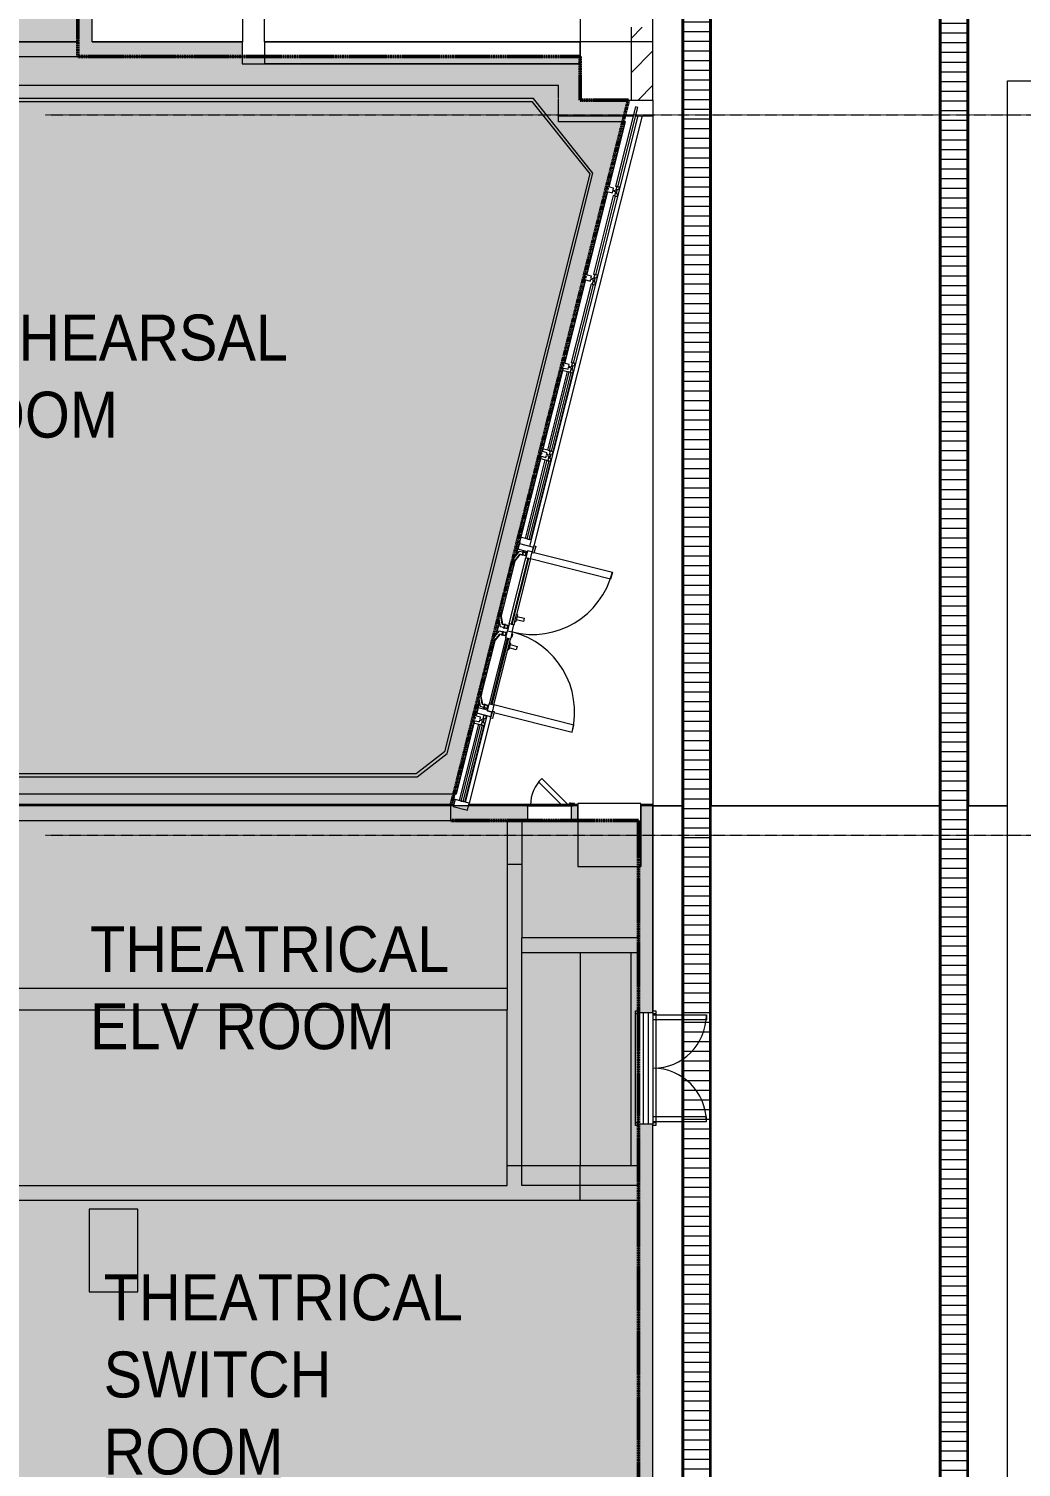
# Model space of a CAD drawing. Header units: millimetres. Extents: x 15878 to 679837, y -72324 to 391440.
# Drawn here: x 82361 to 92582, y 16932 to 31742 of the extents above; entities that cross this region are included whole.
import ezdxf

# ---------------------------------------------------------------- set-up
doc = ezdxf.new("R2010")
doc.units = ezdxf.units.MM
doc.linetypes.add('Demolished', pattern=[4.8, 3.2, -1.6])
doc.linetypes.add('Grid Line__1_200_', pattern=[10.5, 6, -1.5, 1.5, -1.5])
for name, color, linetype, lineweight in [('A-DETL', 90, 'Continuous', 5), ('A-DETL-GENF', 92, 'Continuous', 5), ('A-DETL-THIN', 151, 'Continuous', 5), ('A-DOOR', 31, 'Continuous', 5), ('A-DOOR-FRAM', 31, 'Continuous', 5), ('A-FLOR', 192, 'Continuous', 5), ('A-FLOR-LEVL', 51, 'Continuous', 5), ('A-GLAZ-CURT', 52, 'Continuous', 5), ('A-GLAZ-CWMG', 51, 'Continuous', 5), ('A-WALL', 113, 'Continuous', 5), ('A-WALL-PATT', 111, 'Continuous', 18), ('G-ANNO-TEXT', 231, 'Continuous', 5), ('Q-CASE', 31, 'Continuous', 5), ('S-COLS', 52, 'Continuous', 5), ('S-GRID', 1, 'Continuous', 5)]:
    doc.layers.add(name, color=color, linetype=linetype, lineweight=lineweight)
doc.styles.add('Swis721 BT', font='swiss.ttf', dxfattribs={"width": 0.9, "height": 473.035439})

# ---------------------------------------------------------------- blocks, each defined once
blk = doc.blocks.new('System Panel - _DLN__12_12mm laminated clear glass-11282538-1_F')
at = {"layer": 'A-GLAZ-CURT', "color": 253}
for p, q in [((421, 13), (-421, 13)), ((-421, 13), (-421, -12)), ((421, -12), (421, 13)), ((-421, -12), (421, -12))]:
    blk.add_line(p, q, dxfattribs=at)
blk = doc.blocks.new('Rectangular Mullion - DLN_75 x 150mm _WD_-STUR_ OPENING-8655336-1_F')
at = {"layer": 'A-GLAZ-CWMG', "color": 253}
for p, q in [((-75, 75), (0, 75)), ((-75, -75), (-75, 75)), ((0, 75), (0, -75)), ((0, -75), (-75, -75))]:
    blk.add_line(p, q, dxfattribs=at)
blk = doc.blocks.new('System Panel - _DLN__12_12mm laminated clear glass-11282539-1_F')
at = {"layer": 'A-GLAZ-CURT', "color": 253}
for p, q in [((418, 13), (-418, 13)), ((-418, 13), (-418, -12)), ((418, -12), (418, 13)), ((-418, -12), (418, -12))]:
    blk.add_line(p, q, dxfattribs=at)
blk = doc.blocks.new('System Panel - _DLN__12_12mm laminated clear glass-11282541-1_F')
at = {"layer": 'A-GLAZ-CURT', "color": 253}
for p, q in [((406, 13), (-406, 13)), ((-406, 13), (-406, -12)), ((406, -12), (406, 13)), ((-406, -12), (406, -12))]:
    blk.add_line(p, q, dxfattribs=at)
blk = doc.blocks.new('Rectangular Mullion - DLN_FRAME-11282513-1_F')
at = {"layer": 'A-GLAZ-CWMG', "color": 253}
for p, q in [((87634, 27420), (87838, 28231)), ((87705, 27402), (87909, 28213)), ((87760, 27388), (87964, 28199)), ((87838, 28231), (87909, 28213)), ((87909, 28213), (87923, 28209)), ((87705, 27402), (87634, 27420)), ((87719, 27398), (87705, 27402))]:
    blk.add_line(p, q, dxfattribs=at)
blk = doc.blocks.new('Rectangular Mullion - DLN_FRAME-V51-1_F')
at = {"layer": 'A-GLAZ-CWMG', "color": 253}
for p, q in [((87405, 26512), (87609, 27323)), ((87476, 26494), (87680, 27305)), ((87532, 26480), (87736, 27291)), ((87609, 27323), (87680, 27305)), ((87680, 27305), (87694, 27301)), ((87476, 26494), (87405, 26512)), ((87490, 26491), (87476, 26494)), ((87532, 26480), (87515, 26485))]:
    blk.add_line(p, q, dxfattribs=at)
blk = doc.blocks.new('Rectangular Mullion - DLN_FRAME-11282516-1_F')
at = {"layer": 'A-GLAZ-CWMG', "color": 253}
for p, q in [((86727, 23813), (86924, 24599)), ((86924, 24599), (86995, 24581)), ((86797, 23795), (86995, 24581)), ((86853, 23781), (87050, 24568)), ((86995, 24581), (87009, 24578)), ((86751, 23807), (86727, 23813))]:
    blk.add_line(p, q, dxfattribs=at)
blk = doc.blocks.new('Rectangular Mullion - DLN_FRAME-11282517-1_F')
at = {"layer": 'A-GLAZ-CWMG', "color": 253}
for p, q in [((-25, 100), (-10, 100)), ((-25, 27), (-25, 100)), ((-5, 27), (-25, 27)), ((-10, 100), (-10, 80)), ((-10, 80), (10, 80)), ((-5, 0), (-5, 27)), ((25, 27), (5, 27)), ((5, 27), (5, 0)), ((10, 80), (10, 100)), ((10, 100), (25, 100)), ((25, 100), (25, 27)), ((-50, -30), (-50, 0)), ((-50, 0), (-5, 0)), ((-25, -30), (-50, -30)), ((25, -15), (-25, -15)), ((-25, -15), (-25, -30)), ((5, 0), (50, 0)), ((25, -30), (25, -15)), ((50, -30), (25, -30)), ((50, 0), (50, -30))]:
    blk.add_line(p, q, dxfattribs=at)
blk = doc.blocks.new('Rectangular Mullion - DLN_FRAME-8655333-1_F')
at = {"layer": 'A-GLAZ-CWMG', "color": 253}
for p, q in [((-25, 100), (-10, 100)), ((-25, 27), (-25, 100)), ((-5, 27), (-25, 27)), ((-10, 100), (-10, 80)), ((-10, 80), (10, 80)), ((-5, 0), (-5, 27)), ((25, 27), (5, 27)), ((5, 27), (5, 0)), ((10, 80), (10, 100)), ((10, 100), (25, 100)), ((25, 100), (25, 27)), ((-50, -30), (-50, 0)), ((-50, 0), (-5, 0)), ((-25, -30), (-50, -30)), ((25, -15), (-25, -15)), ((-25, -15), (-25, -30)), ((5, 0), (50, 0)), ((25, -30), (25, -15)), ((50, -30), (25, -30)), ((50, 0), (50, -30))]:
    blk.add_line(p, q, dxfattribs=at)
blk = doc.blocks.new('DLN-Double Door_T1 - Double Glazing Door-1700 x 2800 _WH_-10591105-1_F')
at = {"layer": 'A-DOOR', "color": 253}
for p, q in [((-850, 925), (-775, 925)), ((-850, 95), (-850, 925)), ((-775, 925), (-775, 75)), ((775, 925), (775, 75)), ((850, 925), (775, 925)), ((850, 95), (850, 925)), ((-168, 160), (-133, 160)), ((-168, 85), (-168, 160)), ((-133, 160), (-133, 85)), ((132, 85), (132, 160)), ((132, 160), (167, 160)), ((167, 160), (167, 85)), ((-775, 75), (-850, 75)), ((-850, 75), (-850, 25)), ((-850, 25), (-775, 25)), ((-829, 16), (-829, 25)), ((-829, -24), (-829, 16)), ((-826, 16), (-829, 16)), ((-826, 16), (-826, 25)), ((-826, 25), (-826, 16)), ((-826, -15), (-826, 16)), ((-796, 16), (-826, 16)), ((-826, 16), (-826, -24)), ((-796, 16), (-796, 25)), ((-796, 25), (-796, 16)), ((-796, -24), (-796, 16)), ((-793, 16), (-796, 16)), ((-796, 16), (-796, -15)), ((-793, 25), (-793, 16)), ((-793, 16), (-793, -24)), ((-775, 75), (-185, 75)), ((-775, 25), (-775, 75)), ((-75, 55), (-775, 55)), ((-775, 55), (-775, 45)), ((-775, 45), (-75, 45)), ((-75, 25), (-775, 25)), ((-185, 85), (-115, 85)), ((-185, 85), (-185, 75)), ((-115, 75), (-185, 75)), ((-115, 75), (-115, 85)), ((-115, 75), (-75, 75)), ((0, 75), (-75, 75)), ((-75, 75), (-75, 25)), ((-75, 45), (-75, 55)), ((-75, 25), (0, 25)), ((-56, 16), (-56, 25)), ((-56, -24), (-56, 16)), ((-53, 16), (-56, 16)), ((-53, 25), (-53, 16)), ((-53, 16), (-53, 25)), ((-53, 16), (-53, -24)), ((-53, -15), (-53, 16)), ((-23, 16), (-53, 16)), ((-23, 16), (-23, 25)), ((-23, 25), (-23, 16)), ((-23, -24), (-23, 16)), ((-19, 16), (-23, 16)), ((-23, 16), (-23, -15)), ((-19, 25), (-19, 16)), ((-19, 16), (-19, -24)), ((0, 25), (0, 75)), ((0, 75), (75, 75)), ((0, 25), (0, 75)), ((75, 25), (0, 25)), ((15, 80), (60, 80)), ((15, 80), (15, 75)), ((19, 16), (19, 25)), ((19, -24), (19, 16)), ((22, 16), (19, 16)), ((22, 85), (22, 80)), ((22, 85), (52, 85)), ((52, 85), (22, 85)), ((22, 25), (22, 16)), ((22, 16), (22, 25)), ((22, 16), (22, -24)), ((22, -15), (22, 16)), ((52, 16), (22, 16)), ((52, 80), (52, 85)), ((52, 16), (52, 25)), ((52, 25), (52, 16)), ((52, -24), (52, 16)), ((56, 16), (52, 16)), ((52, 16), (52, -15)), ((56, 25), (56, 16)), ((56, 16), (56, -24)), ((60, 75), (60, 80)), ((115, 75), (75, 75)), ((75, 75), (75, 25)), ((75, 45), (75, 55)), ((75, 55), (775, 55)), ((775, 45), (75, 45)), ((75, 25), (775, 25)), ((115, 85), (185, 85)), ((115, 85), (115, 75)), ((185, 75), (115, 75)), ((185, 75), (185, 85)), ((775, 75), (185, 75)), ((775, 75), (850, 75)), ((775, 25), (775, 75)), ((775, 55), (775, 45)), ((850, 25), (775, 25)), ((793, 16), (793, 25)), ((793, -24), (793, 16)), ((796, 16), (793, 16)), ((796, 25), (796, 16)), ((796, 16), (796, 25)), ((796, 16), (796, -24)), ((796, -15), (796, 16)), ((826, 16), (796, 16)), ((826, 25), (826, 16)), ((826, 16), (826, 25)), ((826, 16), (826, -15)), ((826, -24), (826, 16)), ((829, 16), (826, 16)), ((829, 25), (829, 16)), ((829, 16), (829, -24)), ((850, 75), (850, 25)), ((-829, -11), (-829, -24)), ((-829, -26), (-826, -26)), ((-826, -15), (-796, -15)), ((-796, -16), (-826, -16)), ((-826, -20), (-826, -16)), ((-826, -17), (-826, -21)), ((-826, -19), (-796, -19)), ((-826, -21), (-826, -19)), ((-826, -57), (-826, -19)), ((-826, -21), (-796, -21)), ((-826, -24), (-826, -23)), ((-826, -57), (-734, -100)), ((-796, -16), (-796, -20)), ((-796, -21), (-796, -17)), ((-796, -19), (-796, -21)), ((-796, -19), (-796, -44)), ((-796, -23), (-796, -24)), ((-796, -26), (-793, -26)), ((-796, -41), (-718, -76)), ((-718, -79), (-796, -44)), ((-793, -24), (-793, -11)), ((-734, -100), (-726, -103)), ((-726, -103), (-701, -103)), ((-718, -76), (-701, -76)), ((-718, -76), (-718, -79)), ((-701, -79), (-718, -79)), ((-148, -73), (-701, -73)), ((-701, -106), (-701, -107)), ((-701, -107), (-148, -107)), ((-148, -76), (-130, -76)), ((-130, -79), (-148, -79)), ((-148, -103), (-122, -103)), ((-130, -76), (-53, -41)), ((-53, -44), (-130, -79)), ((-130, -79), (-130, -76)), ((-122, -103), (-115, -100)), ((-115, -100), (-23, -57)), ((-56, -11), (-56, -24)), ((-56, -26), (-53, -26)), ((-53, -15), (-23, -15)), ((-23, -16), (-53, -16)), ((-53, -20), (-53, -16)), ((-53, -21), (-53, -17)), ((-53, -19), (-53, -21)), ((-53, -19), (-23, -19)), ((-53, -44), (-53, -19)), ((-53, -21), (-23, -21)), ((-53, -24), (-53, -23)), ((-23, -16), (-23, -20)), ((-23, -17), (-23, -21)), ((-23, -21), (-23, -19)), ((-23, -19), (-23, -57)), ((-23, -23), (-23, -24)), ((-23, -26), (-19, -26)), ((-19, -24), (-19, -11)), ((19, -11), (19, -24)), ((19, -26), (22, -26)), ((22, -15), (52, -15)), ((52, -16), (22, -16)), ((22, -20), (22, -16)), ((22, -21), (22, -17)), ((22, -19), (22, -21)), ((22, -19), (52, -19)), ((22, -57), (22, -19)), ((22, -21), (52, -21)), ((22, -24), (22, -23)), ((22, -57), (115, -100)), ((52, -16), (52, -20)), ((52, -17), (52, -21)), ((52, -21), (52, -19)), ((52, -19), (52, -44)), ((52, -23), (52, -24)), ((52, -26), (56, -26)), ((52, -41), (130, -76)), ((130, -79), (52, -44)), ((56, -24), (56, -11)), ((115, -100), (122, -103)), ((122, -103), (147, -103)), ((130, -76), (147, -76)), ((130, -76), (130, -79)), ((147, -79), (130, -79)), ((701, -73), (147, -73)), ((147, -103), (147, -104)), ((147, -107), (701, -107)), ((701, -76), (718, -76)), ((718, -79), (701, -79)), ((701, -103), (726, -103)), ((718, -76), (796, -41)), ((796, -44), (718, -79)), ((718, -79), (718, -76)), ((726, -103), (734, -100)), ((734, -100), (826, -57)), ((793, -11), (793, -24)), ((793, -26), (796, -26)), ((796, -15), (826, -15)), ((826, -16), (796, -16)), ((796, -20), (796, -16)), ((796, -17), (796, -21)), ((796, -19), (826, -19)), ((796, -21), (796, -19)), ((796, -44), (796, -19)), ((796, -21), (826, -21)), ((796, -24), (796, -23)), ((826, -16), (826, -20)), ((826, -21), (826, -17)), ((826, -19), (826, -21)), ((826, -19), (826, -57)), ((826, -23), (826, -24)), ((826, -26), (829, -26)), ((829, -24), (829, -11))]:
    blk.add_line(p, q, dxfattribs=at)
at = {"layer": 'A-DOOR', "color": 253, "flags": 128}
for points in [[(-701, -74), (-701, -73), (-701, -73)], [(-701, -73), (-701, -73), (-701, -74), (-701, -75), (-701, -77)], [(-701, -100), (-701, -97), (-701, -94), (-701, -91), (-701, -88), (-701, -85), (-701, -82), (-701, -79), (-701, -77), (-701, -75), (-701, -74)], [(-701, -107), (-701, -106), (-701, -104), (-701, -102), (-701, -100)], [(-148, -77), (-148, -75), (-148, -74), (-148, -73), (-148, -73)], [(-148, -73), (-148, -73), (-148, -74)], [(-148, -74), (-148, -75), (-148, -77), (-148, -79), (-148, -82), (-148, -85), (-148, -88), (-148, -91), (-148, -94), (-148, -97), (-148, -100)], [(-148, -100), (-148, -102), (-148, -104), (-148, -106), (-148, -107), (-148, -107)], [(-148, -107), (-148, -107), (-148, -106)], [(147, -74), (147, -73), (147, -73)], [(147, -73), (147, -73), (147, -74), (147, -75), (147, -77)], [(147, -100), (147, -97), (147, -94), (147, -91), (147, -88), (147, -85), (147, -82), (147, -79), (147, -77), (147, -75), (147, -74)], [(147, -107), (147, -107), (147, -106), (147, -104), (147, -102), (147, -100)], [(147, -106), (147, -107), (147, -107)], [(701, -77), (701, -75), (701, -74), (701, -73), (701, -73)], [(701, -73), (701, -73), (701, -74)], [(701, -74), (701, -75), (701, -77), (701, -79), (701, -82), (701, -85), (701, -88), (701, -91), (701, -94), (701, -97), (701, -100)], [(701, -100), (701, -102), (701, -104), (701, -106), (701, -107), (701, -107)], [(701, -107), (701, -107), (701, -106)]]:
    blk.add_lwpolyline(points, dxfattribs=at)
at = {"layer": 'A-DOOR', "color": 253}
for centre, start, end in [((-850, 75), 0.0077, 90), ((850, 75), 90, 179.9923)]:
    blk.add_arc(centre, 850, start, end, dxfattribs=at)
at = {"layer": 'A-DOOR-FRAM', "color": 253}
for p, q in [((-915, 75), (-915, 95)), ((-915, 95), (-840, 95)), ((-840, 75), (-915, 75)), ((-900, 75), (-850, 75)), ((-900, -75), (-900, 75)), ((-850, 75), (-850, 25)), ((-850, 25), (-840, 25)), ((-840, 95), (-840, 75)), ((-840, 25), (-840, -75)), ((840, 95), (915, 95)), ((840, 75), (840, 95)), ((915, 75), (840, 75)), ((840, 25), (850, 25)), ((840, -75), (840, 25)), ((850, 75), (900, 75)), ((850, 25), (850, 75)), ((900, 75), (900, -75)), ((915, 95), (915, 75)), ((-915, -95), (-915, -75)), ((-915, -75), (-840, -75)), ((-840, -95), (-915, -95)), ((-840, -75), (-900, -75)), ((-840, -75), (-840, -95)), ((840, -75), (915, -75)), ((840, -95), (840, -75)), ((900, -75), (840, -75)), ((915, -95), (840, -95)), ((915, -75), (915, -95))]:
    blk.add_line(p, q, dxfattribs=at)
blk = doc.blocks.new('DLN-Surface Channel-L1 - 300x150 _WD_-12820414-1_F')
at = {"layer": 'Q-CASE'}
h = blk.add_hatch(dxfattribs=at)
h.set_pattern_fill('FP_5', color=256, style=0, pattern_type=2)
h.set_pattern_definition([(90, (15, 0), (-100, 6e-15), [])])
h.paths.add_polyline_path([(-26615, -285), (285, -285), (15, -15), (-26615, -15)], flags=0)
for p, q in [((10, -10), (-26615, -10)), ((15, -15), (-26615, -15)), ((-26615, -285), (285, -285)), ((290, -290), (-26615, -290))]:
    blk.add_line(p, q, dxfattribs=at)
blk = doc.blocks.new('DLN-Surface Channel-S1 - 300x150 _WD_-15637421-1_F')
at = {"layer": 'Q-CASE'}
h = blk.add_hatch(dxfattribs=at)
h.set_pattern_fill('FP_7', color=256, style=0, pattern_type=2)
h.set_pattern_definition([(270, (0, 609.6), (100, 6e-15), [])])
h.paths.add_polyline_path([(21565, 99), (21565, 135), (-21565, 135), (-21565, -135), (21565, -135)], flags=0)
for p, q in [((-21565, 140), (21565, 140)), ((21565, 135), (-21565, 135)), ((-21565, -135), (21565, -135)), ((21565, -140), (-21565, -140))]:
    blk.add_line(p, q, dxfattribs=at)
blk = doc.blocks.new('DLN-Double Door-AP - _AP09_ 1100 x 2100 _WH_-10331310-1_F')
at = {"layer": 'A-DOOR', "color": 253}
for p, q in [((-550, 625), (-500, 625)), ((-550, 75), (-550, 625)), ((-500, 625), (-500, 75)), ((500, 625), (500, 75)), ((550, 625), (500, 625)), ((550, 75), (550, 625)), ((-575, 75), (575, 75)), ((-575, 25), (-575, 75)), ((-575, -25), (-575, 25)), ((-575, 25), (575, 25)), ((575, 75), (575, 25)), ((575, 25), (575, -25)), ((-575, -75), (-575, -25)), ((-575, -25), (575, -25)), ((575, -75), (-575, -75)), ((575, -25), (575, -75))]:
    blk.add_line(p, q, dxfattribs=at)
for centre, start, end in [((-550, 75), 0.0124, 90), ((550, 75), 90, 179.9876)]:
    blk.add_arc(centre, 550, start, end, dxfattribs=at)
at = {"layer": 'A-DOOR-FRAM', "color": 253}
for p, q in [((-590, 105), (-560, 105)), ((-590, 75), (-590, 105)), ((-575, 75), (-590, 75)), ((-560, 105), (-560, 75)), ((-560, 105), (560, 105)), ((560, 105), (590, 105)), ((560, 75), (560, 105)), ((590, 75), (575, 75)), ((590, 105), (590, 75)), ((-590, -75), (-575, -75)), ((-590, -105), (-590, -75)), ((-560, -105), (-590, -105)), ((-560, -75), (-560, -105)), ((560, -105), (-560, -105)), ((560, -105), (560, -75)), ((590, -105), (560, -105)), ((575, -75), (590, -75)), ((590, -75), (590, -105))]:
    blk.add_line(p, q, dxfattribs=at)
blk = doc.blocks.new('DLN-Access Panel__AP01_ - _AP01_ 400 x 1100 _WH_-13598981-1_F')
at = {"layer": 'A-DOOR', "color": 253}
for p, q in [((-240, 75), (-240, 85)), ((240, 85), (-240, 85)), ((-240, 75), (240, 75)), ((240, 75), (240, 85)), ((-215, -95), (-253, -95)), ((-253, -95), (-253, -100)), ((-253, -100), (-215, -100)), ((-240, -85), (-240, -75)), ((240, -75), (-240, -75)), ((-240, -85), (240, -85)), ((-215, -85), (-215, -97)), ((-200, -97), (-200, -85)), ((-190, -85), (83, -358)), ((118, -322), (-119, -85)), ((240, -85), (240, -75)), ((83, -358), (118, -322))]:
    blk.add_line(p, q, dxfattribs=at)
for centre, radius, start, end in [((-208, -97), 7.5, 199.4712, 360), ((-208, -97), 7.5, 180, 0), ((-208, -97), 7.5, 199.4712, 360), ((-208, -97), 7.5, 195, 0), ((-208, -97), 2, 180, 360), ((-208, -97), 2, 180, 360), ((-200, -75), 400, 315, 358.5193)]:
    blk.add_arc(centre, radius, start, end, dxfattribs=at)
at = {"layer": 'A-DOOR-FRAM', "color": 253}
for p, q in [((-225, 75), (-225, -75)), ((225, 75), (225, -75))]:
    blk.add_line(p, q, dxfattribs=at)

msp = doc.modelspace()

# ---------------------------------------------------------------- hatches: boundary and pattern name
at = {"layer": 'A-DETL-GENF', "transparency": 33554585}
msp.add_hatch(color=253, dxfattribs=at).paths.add_polyline_path([(78839.3, 7707.5), (78839.3, 15874.2), (88639.3, 15874.2), (88639.3, 23590.5), (86708.4, 23590.5), (86708.4, 23740.5), (88536.2, 31007.5), (88039.3, 31007.5), (88039.3, 31457.5), (82864.3, 31457.5), (82864.3, 34107.5), (87689.3, 34107.5), (87689.3, 39607.5), (85289.3, 39607.5), (85289.3, 40057.5), (83089.3, 40057.5), (83089.3, 39607.5), (74619.3, 39607.5), (74619.3, 40057.5), (72419.3, 40057.5), (72419.3, 39607.5), (71539.3, 39607.5), (71539.3, 52007.5), (63889.3, 52007.5), (63889.3, 51407.5), (63289.3, 51407.5), (63289.3, 37257.5), (75389.3, 37257.5), (75389.3, 33757.5), (52639.3, 33757.5), (52639.3, 31607.5), (76689.3, 31607.5), (76689.3, 29767.5), (75489.3, 29767.5), (75489.3, 27367.5), (76689.3, 27367.5), (76689.3, 21440.5), (78464.3, 21440.5), (78464.3, 18024.2), (76689.3, 18024.2), (76689.3, 12097.5), (75489.3, 12097.5), (75489.3, 9697.5), (76689.3, 9697.5), (76689.3, 7707.5), (78457.2, 7707.5)], flags=0)
at = {"layer": 'A-WALL-PATT', "lineweight": 5, "transparency": 33554432}
h = msp.add_hatch(color=253, dxfattribs=at)
h.paths.add_polyline_path([(82864.3, 31607.5), (83014.3, 31607.5), (83014.3, 31955), (82864.3, 31955)], flags=0)
h.paths.add_polyline_path([(83014.3, 33771.5), (83014.3, 34332.5), (82864.3, 34332.5), (82864.3, 33771.5)], flags=0)
at = {"layer": 'A-WALL-PATT', "lineweight": 5}
h = msp.add_hatch(dxfattribs=at)
h.set_pattern_fill('FP_11', color=253, style=0, pattern_type=2)
h.set_pattern_definition([(45, (0, 0), (-176.7767, 176.7767), [])])
h.paths.add_polyline_path([(88605.1, 31007.5), (88789.3, 31007.5), (88789.3, 31757.5), (88564.3, 31757.5), (88564.3, 31007.5)], flags=0)
h.paths.add_polyline_path([(88789.3, 33732.5), (88789.3, 34107.5), (88564.3, 34107.5), (88564.3, 33732.5), (88605.1, 33732.5)], flags=0)
at = {"layer": 'A-WALL-PATT', "lineweight": 5, "transparency": 33554432}
h = msp.add_hatch(color=253, dxfattribs=at)
h.paths.add_polyline_path([(82864.3, 31457.5), (82864.3, 31607.5), (81339.3, 31607.5), (81339.3, 31457.5), (81839.8, 31457.5)], flags=0)
h.paths.add_polyline_path([(79289.3, 31457.5), (79289.3, 31607.5), (78989.3, 31607.5), (78989.3, 31457.5), (79274.3, 31457.5)], flags=0)
msp.add_hatch(color=253, dxfattribs=at).paths.add_polyline_path([(83531.2, 31457.5), (84559.3, 31457.5), (84559.3, 31607.5), (82864.3, 31607.5), (82864.3, 31457.5)], flags=0)
h = msp.add_hatch(color=253, dxfattribs=at)
h.paths.add_polyline_path([(78989.3, 23590.5), (87501.8, 23590.5), (87501.8, 23740.5), (78989.3, 23740.5)], flags=0)
h.paths.add_polyline_path([(88014.3, 23590.5), (88014.3, 23740.5), (87951.8, 23740.5), (87951.8, 23590.5), (87966.8, 23590.5)], flags=0)
h = msp.add_hatch(color=253, dxfattribs=at)
h.paths.add_polyline_path([(88676.8, 15724.2), (88789.3, 15724.2), (88789.3, 20464.8), (88639.3, 20464.8), (88639.3, 15724.2)], flags=0)
h.paths.add_polyline_path([(88739.3, 21614.8), (88789.3, 21614.8), (88789.3, 23740.5), (88664.3, 23740.5), (88664.3, 23115.8), (88639.3, 23115.8), (88639.3, 21614.8), (88689.3, 21614.8)], flags=0)

# ---------------------------------------------------------------- linework, layer by layer
at = {"layer": 'A-DETL', "linetype": 'Demolished', "lineweight": 50}
for p, q in [((82864.3, 31457.5), (82864.3, 34107.5)), ((88039.3, 31457.5), (82864.3, 31457.5)), ((88039.3, 31007.5), (88039.3, 31457.5)), ((86708.4, 23740.5), (88536.2, 31007.5)), ((88536.2, 31007.5), (88039.3, 31007.5)), ((88639.3, 23590.5), (86708.4, 23590.5)), ((88639.3, 15874.2), (88639.3, 23590.5))]:
    msp.add_line(p, q, dxfattribs=at)
at = {"layer": 'A-DETL-THIN'}
msp.add_line((86708.4, 23590.5), (86708.4, 23740.5), dxfattribs=at)
at = {"layer": 'A-FLOR', "color": 253}
for p, q in [((91739.3, 23740.5), (91739.3, 48707.7)), ((92039.3, 48707.7), (92039.3, 23740.5)), ((89389.3, 34632.5), (89389.3, 23740.5)), ((89089.3, 23740.5), (89089.3, 34332.5)), ((88789.3, 31007.5), (88789.3, 21629.8)), ((88789.3, 23740.5), (89089.3, 23740.5)), ((89389.3, 23740.5), (91739.3, 23740.5)), ((92039.3, 23740.5), (92439.3, 23740.5))]:
    msp.add_line(p, q, dxfattribs=at)
at = {"layer": 'A-FLOR'}
for p, q in [((82864.3, 34332.5), (82864.3, 31607.5)), ((88039.3, 34107.5), (88039.3, 31607.5)), ((84564.3, 31607.5), (84564.3, 32107.5)), ((81354.3, 31607.5), (82864.3, 31607.5)), ((83014.3, 31607.5), (84559.3, 31607.5)), ((88039.3, 31607.5), (84789.3, 31607.5)), ((87816.3, 31159.5), (81354.3, 31159.5)), ((87816.3, 31026.9), (87816.3, 31159.5)), ((87816.3, 30784.5), (87816.3, 31022.2)), ((87521.4, 26413.9), (88636.6, 30847.5)), ((88676.4, 30847.5), (87562.6, 26419)), ((87816.3, 30847.5), (88586.2, 30847.5)), ((88611.9, 30847.5), (88789.3, 30847.5)), ((88505.9, 30784.5), (87816.3, 30784.5)), ((88337, 30113.1), (88505.9, 30784.5)), ((88108.7, 29205.2), (88324.8, 30064.6)), ((87880.3, 28297.3), (88096.5, 29156.7)), ((87652, 27389.5), (87868.1, 28248.9)), ((87417.1, 26455.6), (87639.8, 27341)), ((87386.1, 26332.4), (87398.8, 26382.9)), ((87353.8, 26204), (87369.9, 26267.9)), ((87179.1, 25509.5), (87208.7, 25627)), ((87224.9, 25691.5), (87241, 25755.4)), ((87146.9, 25381.1), (87161.7, 25440.4)), ((87017.9, 24868.6), (87034, 24932.5)), ((86989, 24753.6), (87001.7, 24804.1)), ((86765.9, 23866.5), (86954.8, 24617.4)), ((86858.8, 23779.3), (87082.4, 24668.3)), ((87116.2, 24644.3), (86896.3, 23769.9)), ((86967, 24665.9), (86970.7, 24680.9)), ((79172.3, 23866.5), (86765.9, 23866.5)), ((86738, 23755.5), (78839.3, 23755.5)), ((86734.2, 23740.5), (78839.3, 23740.5)), ((87486.8, 23740.5), (86888.9, 23740.5)), ((87926.8, 23755.5), (86892.7, 23755.5)), ((88014.3, 23755.5), (87941.8, 23755.5)), ((88014.3, 23740.5), (87951.8, 23740.5)), ((88789.3, 23755.5), (88664.3, 23755.5)), ((87551.8, 23590.5), (87439.3, 23590.5)), ((87439.3, 23590.5), (87439.3, 22382.3)), ((88014.3, 23590.5), (87951.8, 23590.5)), ((87289.3, 23140.5), (87439.3, 23140.5)), ((88639.3, 22382.3), (88639.3, 23115.8)), ((87439.3, 22232.3), (88639.3, 22232.3)), ((87439.3, 20033.8), (87439.3, 22232.3)), ((88039.3, 22232.3), (88039.3, 20034.2)), ((88564.3, 20033.8), (88564.3, 22232.3)), ((88639.3, 22232.3), (88639.3, 21629.8)), ((81364.3, 21865.5), (87289.3, 21865.5)), ((80764.3, 21640.5), (87289.3, 21640.5)), ((87289.3, 19832.3), (87289.3, 21640.5)), ((88639.3, 20449.8), (88639.3, 20033.8)), ((88789.3, 14624.2), (88789.3, 20449.8)), ((88039.3, 20034.2), (87289.3, 20034.2)), ((88639.3, 20033.8), (87439.3, 20033.8)), ((88039.3, 19682.3), (88039.3, 20034.2)), ((81364.3, 19832.3), (87289.3, 19832.3)), ((83482.4, 19589.3), (82982.4, 19589.3)), ((82982.4, 19589.3), (82982.4, 18739.3)), ((83482.4, 18739.3), (83482.4, 19589.3)), ((82982.4, 18739.3), (83482.4, 18739.3))]:
    msp.add_line(p, q, dxfattribs=at)
at = {"layer": 'A-FLOR-LEVL', "color": 253}
for p, q in [((89089.3, 23740.5), (88789.3, 23740.5)), ((88789.3, 21629.8), (88789.3, 23740.5)), ((89089.3, 15724.2), (89089.3, 23740.5)), ((91739.3, 23740.5), (89389.3, 23740.5)), ((89389.3, 15724.2), (89389.3, 23740.5)), ((91739.3, 15724.2), (91739.3, 23740.5)), ((92439.3, 23740.5), (92039.3, 23740.5)), ((92039.3, 15724.2), (92039.3, 23740.5)), ((88789.3, 18103.4), (88789.3, 20449.8))]:
    msp.add_line(p, q, dxfattribs=at)
at = {"layer": 'A-WALL', "color": 253}
for p, q in [((83014.3, 31607.5), (83014.3, 31955)), ((84789.3, 31607.5), (84789.3, 31982.5)), ((82864.3, 31607.5), (81354.3, 31607.5)), ((82864.3, 31607.5), (82864.3, 31607.5)), ((84564.3, 31607.5), (83014.3, 31607.5)), ((84559.3, 31607.5), (84559.3, 31457.5)), ((84564.3, 31607.5), (84564.3, 31607.5)), ((88039.3, 31607.5), (84789.3, 31607.5)), ((84789.3, 31607.5), (88039.3, 31607.5)), ((84789.3, 31607.5), (84789.3, 31382.5)), ((88039.3, 31382.5), (88039.3, 31607.5)), ((88039.3, 31382.5), (88039.3, 31607.5)), ((81354.3, 31457.5), (82864.3, 31457.5)), ((82864.3, 31457.5), (84559.3, 31457.5)), ((84559.3, 31457.5), (84559.3, 31382.5)), ((84559.3, 31382.5), (88039.3, 31382.5)), ((88039.3, 31382.5), (84789.3, 31382.5)), ((92439.3, 31207.5), (93839.3, 31207.5)), ((92439.3, 4857.5), (92439.3, 31207.5)), ((87486.8, 23740.5), (78989.3, 23740.5)), ((88014.3, 23740.5), (87951.8, 23740.5)), ((88014.3, 23590.5), (88014.3, 23740.5)), ((88789.3, 23740.5), (88664.3, 23740.5)), ((88664.3, 23740.5), (88664.3, 23115.8)), ((88789.3, 21629.8), (88789.3, 23740.5)), ((80614.3, 23590.5), (87439.3, 23590.5)), ((87289.3, 23590.5), (87289.3, 21640.5)), ((88664.3, 23115.8), (88639.3, 23115.8)), ((88639.3, 22382.3), (87439.3, 22382.3)), ((87439.3, 19832.3), (87439.3, 22382.3)), ((88639.3, 22382.3), (88639.3, 22232.3)), ((88639.3, 21614.8), (88789.3, 21614.8)), ((88789.3, 20464.8), (88639.3, 20464.8)), ((88789.3, 15724.2), (88789.3, 20449.8)), ((88639.3, 20033.8), (88639.3, 15724.2)), ((88639.3, 19832.3), (87439.3, 19832.3)), ((82114.3, 19682.3), (88639.3, 19682.3))]:
    msp.add_line(p, q, dxfattribs=at)
at = {"layer": 'A-WALL', "color": 9, "lineweight": 20}
for p, q in [((88789.3, 31007.5), (88789.3, 31982.5)), ((88564.3, 31757.5), (88564.3, 31007.5)), ((88564.3, 31007.5), (88789.3, 31007.5))]:
    msp.add_line(p, q, dxfattribs=at)
at = {"layer": 'A-WALL', "lineweight": 18}
for p, q in [((87557.4, 31024.5), (79379.9, 31024.5)), ((79392.3, 30994.5), (87542.9, 30994.5)), ((87542.9, 30994.5), (88138.9, 30248)), ((88171.6, 30255), (87557.4, 31024.5)), ((88138.9, 30248), (86642.5, 24298.3)), ((86669.1, 24281), (88171.6, 30255)), ((86642.5, 24298.3), (86351.6, 24071.5)), ((86361.9, 24041.5), (86669.1, 24281)), ((79609.9, 24041.5), (86361.9, 24041.5)), ((86351.6, 24071.5), (79622.3, 24071.5))]:
    msp.add_line(p, q, dxfattribs=at)
at = {"layer": 'S-COLS', "color": 9, "lineweight": 20}
for p, q in [((88789.3, 31607.5), (88039.3, 31607.5)), ((88039.3, 31607.5), (88039.3, 31457.5)), ((88789.3, 31007.5), (88789.3, 31607.5)), ((88039.3, 31457.5), (88039.3, 31007.5)), ((88039.3, 31007.5), (88536.2, 31007.5)), ((88536.2, 31007.5), (88789.3, 31007.5)), ((88664.3, 23765.8), (88014.3, 23765.8)), ((88014.3, 23765.8), (88014.3, 23740.5)), ((88664.3, 23740.5), (88664.3, 23765.8)), ((88014.3, 23590.5), (88014.3, 23115.8)), ((88014.3, 23115.8), (88639.3, 23115.8))]:
    msp.add_line(p, q, dxfattribs=at)
at = {"layer": 'S-COLS', "color": 253}
for p, q in [((88014.3, 23740.5), (88014.3, 23590.5)), ((88664.3, 23115.8), (88664.3, 23740.5)), ((88639.3, 23115.8), (88664.3, 23115.8))]:
    msp.add_line(p, q, dxfattribs=at)
at = {"layer": 'S-GRID', "color": 254, "linetype": 'Grid Line__1_200_'}
for p, q in [((82534.6, 30857.5), (95034.6, 30857.5)), ((82534.6, 23440.8), (95034.6, 23440.8))]:
    msp.add_line(p, q, dxfattribs=at)

# ---------------------------------------------------------------- block references
at = {"layer": 'A-DOOR', "color": 253}
for name, p, rotation in [('DLN-Double Door_T1 - Double Glazing Door-1700 x 2800 _WH_-10591105-1_F', (87266.7, 25550), 255.882155787932), ('DLN-Access Panel__AP01_ - _AP01_ 400 x 1100 _WH_-13598981-1_F', (87726.8, 23665.5), 180), ('DLN-Double Door-AP - _AP09_ 1100 x 2100 _WH_-10331310-1_F', (88714.3, 21039.8), 269.9999999999999)]:
    msp.add_blockref(name, p, dxfattribs=dict(at, rotation=rotation))
at = {"layer": 'A-GLAZ-CURT', "color": 253, "rotation": 255.882155787932}
for name, p in [('System Panel - _DLN__12_12mm laminated clear glass-11282538-1_F', (88518.4, 30526.9)), ('System Panel - _DLN__12_12mm laminated clear glass-11282539-1_F', (88289.5, 29616.6)), ('System Panel - _DLN__12_12mm laminated clear glass-11282539-1_F', (88061.1, 28708.7)), ('System Panel - _DLN__12_12mm laminated clear glass-11282539-1_F', (87832.8, 27800.9)), ('System Panel - _DLN__12_12mm laminated clear glass-11282539-1_F', (87604.4, 26893)), ('System Panel - _DLN__12_12mm laminated clear glass-11282541-1_F', (86922.5, 24181.5))]:
    msp.add_blockref(name, p, dxfattribs=at)
at = {"layer": 'A-GLAZ-CWMG', "color": 253, "extrusion": (0, 0, -1), "rotation": 284.1178442120681}
for name, p in [('Rectangular Mullion - DLN_FRAME-11282517-1_F', (-88403.6, 30070.5)), ('Rectangular Mullion - DLN_FRAME-8655333-1_F', (-88175.3, 29162.7)), ('Rectangular Mullion - DLN_FRAME-8655333-1_F', (-87947, 28254.8)), ('Rectangular Mullion - DLN_FRAME-8655333-1_F', (-87718.6, 27346.9)), ('Rectangular Mullion - DLN_FRAME-8655333-1_F', (-87033.6, 24623.3)), ('Rectangular Mullion - DLN_75 x 150mm _WD_-STUR_ OPENING-8655336-1_F', (-86805.3, 23715.5))]:
    msp.add_blockref(name, p, dxfattribs=at)
at = {"layer": 'A-GLAZ-CWMG', "color": 253}
for name in ['Rectangular Mullion - DLN_FRAME-11282513-1_F', 'Rectangular Mullion - DLN_FRAME-V51-1_F', 'Rectangular Mullion - DLN_FRAME-11282516-1_F']:
    msp.add_blockref(name, (0, 0), dxfattribs=at)
at = {"layer": 'Q-CASE'}
for name, p, rotation in [('DLN-Surface Channel-S1 - 300x150 _WD_-15637421-1_F', (91889.3, 27132.6), 269.9999999999994), ('DLN-Surface Channel-L1 - 300x150 _WD_-12820414-1_F', (89089.3, 34332.5), 89.99999999999955)]:
    msp.add_blockref(name, p, dxfattribs=dict(at, rotation=rotation))

# ---------------------------------------------------------------- texts
at = {"layer": 'G-ANNO-TEXT', "color": 7, "char_height": 473.04, "attachment_point": 1, "line_spacing_factor": 1.00667, "style": 'Swis721 BT'}
for s, insert, width in [('REHEARSAL\\PROOM', (81428.9, 28799.6), 4134), ('THEATRICAL\\PELV ROOM', (82990.9, 22502.4), 4248), ('THEATRICAL\\PSWITCH\\PROOM', (83131.8, 18917.3), 4248)]:
    msp.add_mtext(s, dxfattribs=dict(at, insert=insert, width=width))

doc.saveas('drawing.dxf')
